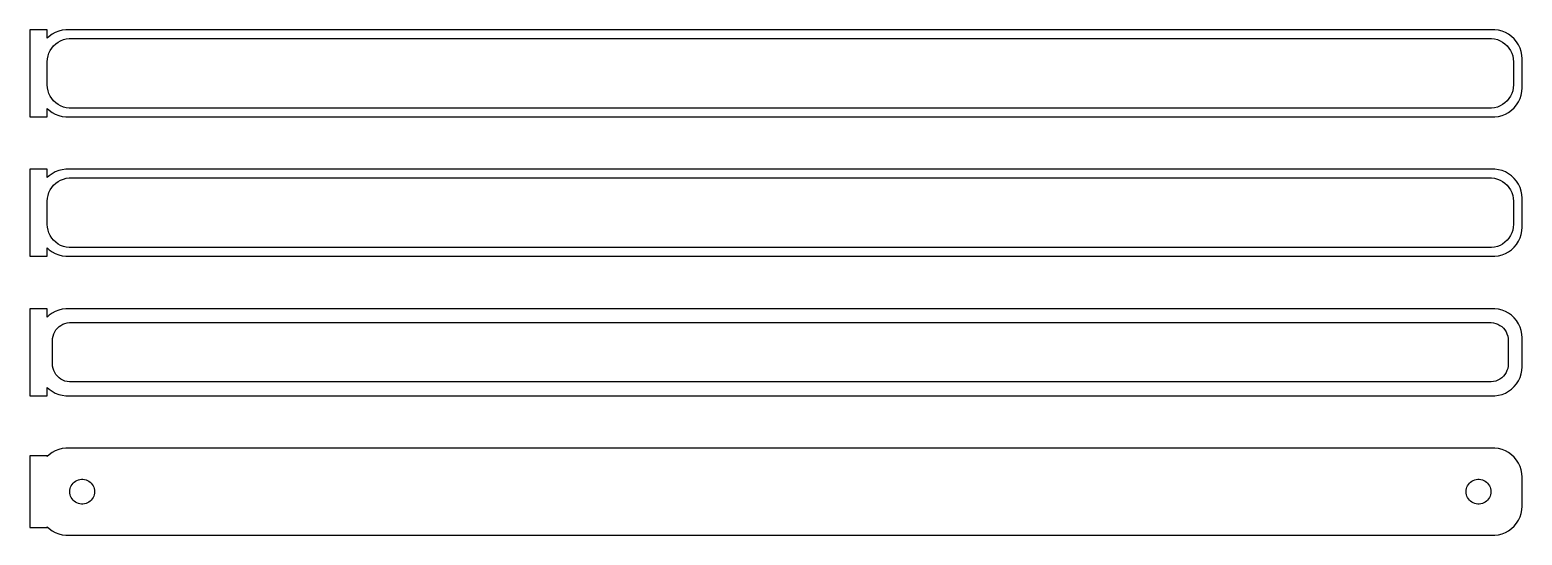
# Model space of a CAD drawing. Header units: metres. Extents: x -129 to 128, y 89 to 175.
import ezdxf

# ---------------------------------------------------------------- set-up
doc = ezdxf.new("R2010")
doc.units = ezdxf.units.M

msp = doc.modelspace()

# ---------------------------------------------------------------- linework, layer by layer
for p, q in [((-126, 175.49), (-129, 175.49)), ((-129, 175.49), (-129, 160.51)), ((-126, 174.059), (-126, 175.49)), ((-125.179, 174.722), (-125.687, 174.353)), ((-124.629, 175.024), (-125.179, 174.722)), ((-124.045, 175.255), (-124.629, 175.024)), ((-123.437, 175.411), (-124.045, 175.255)), ((-122.814, 175.49), (-123.437, 175.411)), ((122.814, 175.49), (-122.814, 175.49)), ((123.437, 175.411), (122.814, 175.49)), ((124.045, 175.255), (123.437, 175.411)), ((124.629, 175.024), (124.045, 175.255)), ((125.179, 174.722), (124.629, 175.024)), ((125.687, 174.353), (125.179, 174.722)), ((-125.687, 174.353), (-126, 174.059)), ((-125.719, 171.472), (-125.505, 171.927)), ((-125.505, 171.927), (-125.236, 172.351)), ((-125.236, 172.351), (-124.916, 172.738)), ((-124.916, 172.738), (-124.55, 173.082)), ((-124.55, 173.082), (-124.143, 173.377)), ((-124.143, 173.377), (-123.703, 173.619)), ((-123.703, 173.619), (-123.236, 173.804)), ((-123.236, 173.804), (-122.75, 173.929)), ((-122.75, 173.929), (-122.251, 173.992)), ((-122.251, 173.992), (122.251, 173.992)), ((122.251, 173.992), (122.75, 173.929)), ((122.75, 173.929), (123.236, 173.804)), ((123.236, 173.804), (123.703, 173.619)), ((123.703, 173.619), (124.143, 173.377)), ((124.143, 173.377), (124.55, 173.082)), ((124.55, 173.082), (124.916, 172.738)), ((124.916, 172.738), (125.236, 172.351)), ((125.236, 172.351), (125.505, 171.927)), ((125.505, 171.927), (125.719, 171.472)), ((126.145, 173.923), (125.687, 174.353)), ((126.545, 173.439), (126.145, 173.923)), ((126.882, 172.909), (126.545, 173.439)), ((127.149, 172.341), (126.882, 172.909)), ((127.343, 171.743), (127.149, 172.341)), ((-126, 170), (-125.968, 170.501)), ((-126, 166), (-126, 170)), ((-125.968, 170.501), (-125.874, 170.995)), ((-125.874, 170.995), (-125.719, 171.472)), ((125.719, 171.472), (125.874, 170.995)), ((125.874, 170.995), (125.968, 170.501)), ((125.968, 170.501), (126, 170)), ((126, 170), (126, 166)), ((127.461, 171.127), (127.343, 171.743)), ((127.5, 170.5), (127.461, 171.127)), ((127.5, 165.5), (127.5, 170.5)), ((-125.968, 165.499), (-126, 166)), ((-125.874, 165.005), (-125.968, 165.499)), ((-125.719, 164.528), (-125.874, 165.005)), ((-125.505, 164.073), (-125.719, 164.528)), ((125.719, 164.528), (125.505, 164.073)), ((125.874, 165.005), (125.719, 164.528)), ((125.968, 165.499), (125.874, 165.005)), ((126, 166), (125.968, 165.499)), ((127.149, 163.659), (127.343, 164.257)), ((127.343, 164.257), (127.461, 164.873)), ((127.461, 164.873), (127.5, 165.5)), ((-126, 161.941), (-125.687, 161.647)), ((-126, 160.51), (-126, 161.941)), ((-125.687, 161.647), (-125.179, 161.278)), ((-125.236, 163.649), (-125.505, 164.073)), ((-124.916, 163.262), (-125.236, 163.649)), ((-124.55, 162.918), (-124.916, 163.262)), ((-124.143, 162.623), (-124.55, 162.918)), ((-123.703, 162.381), (-124.143, 162.623)), ((-123.236, 162.196), (-123.703, 162.381)), ((-122.75, 162.071), (-123.236, 162.196)), ((-122.251, 162.008), (-122.75, 162.071)), ((122.251, 162.008), (-122.251, 162.008)), ((122.75, 162.071), (122.251, 162.008)), ((123.236, 162.196), (122.75, 162.071)), ((123.703, 162.381), (123.236, 162.196)), ((124.143, 162.623), (123.703, 162.381)), ((124.55, 162.918), (124.143, 162.623)), ((124.916, 163.262), (124.55, 162.918)), ((125.236, 163.649), (124.916, 163.262)), ((125.179, 161.278), (125.687, 161.647)), ((125.505, 164.073), (125.236, 163.649)), ((125.687, 161.647), (126.145, 162.077)), ((126.145, 162.077), (126.545, 162.561)), ((126.545, 162.561), (126.882, 163.091)), ((126.882, 163.091), (127.149, 163.659)), ((-129, 160.51), (-126, 160.51)), ((-125.179, 161.278), (-124.629, 160.976)), ((-124.629, 160.976), (-124.045, 160.745)), ((-124.045, 160.745), (-123.437, 160.589)), ((-123.437, 160.589), (-122.814, 160.51)), ((-122.814, 160.51), (122.814, 160.51)), ((122.814, 160.51), (123.437, 160.589)), ((123.437, 160.589), (124.045, 160.745)), ((124.045, 160.745), (124.629, 160.976)), ((124.629, 160.976), (125.179, 161.278)), ((-126, 151.49), (-129, 151.49)), ((-129, 151.49), (-129, 136.51)), ((-126, 150.059), (-126, 151.49)), ((-123.437, 151.411), (-124.045, 151.255)), ((-122.814, 151.49), (-123.437, 151.411)), ((122.814, 151.49), (-122.814, 151.49)), ((123.437, 151.411), (122.814, 151.49)), ((124.045, 151.255), (123.437, 151.411)), ((-125.687, 150.353), (-126, 150.059)), ((-125.179, 150.722), (-125.687, 150.353)), ((-124.629, 151.024), (-125.179, 150.722)), ((-124.916, 148.738), (-124.55, 149.082)), ((-124.045, 151.255), (-124.629, 151.024)), ((-124.55, 149.082), (-124.143, 149.377)), ((-124.143, 149.377), (-123.703, 149.619)), ((-123.703, 149.619), (-123.236, 149.804)), ((-123.236, 149.804), (-122.75, 149.929)), ((-122.75, 149.929), (-122.251, 149.992)), ((-122.251, 149.992), (122.251, 149.992)), ((122.251, 149.992), (122.75, 149.929)), ((122.75, 149.929), (123.236, 149.804)), ((123.236, 149.804), (123.703, 149.619)), ((123.703, 149.619), (124.143, 149.377)), ((124.629, 151.024), (124.045, 151.255)), ((124.143, 149.377), (124.55, 149.082)), ((124.55, 149.082), (124.916, 148.738)), ((125.179, 150.722), (124.629, 151.024)), ((125.687, 150.353), (125.179, 150.722)), ((126.145, 149.923), (125.687, 150.353)), ((126.545, 149.439), (126.145, 149.923)), ((126.882, 148.909), (126.545, 149.439)), ((127.149, 148.341), (126.882, 148.909)), ((-126, 146), (-125.968, 146.501)), ((-125.968, 146.501), (-125.874, 146.995)), ((-125.874, 146.995), (-125.719, 147.472)), ((-125.719, 147.472), (-125.505, 147.927)), ((-125.505, 147.927), (-125.236, 148.351)), ((-125.236, 148.351), (-124.916, 148.738)), ((124.916, 148.738), (125.236, 148.351)), ((125.236, 148.351), (125.505, 147.927)), ((125.505, 147.927), (125.719, 147.472)), ((125.719, 147.472), (125.874, 146.995)), ((125.874, 146.995), (125.968, 146.501)), ((125.968, 146.501), (126, 146)), ((127.343, 147.743), (127.149, 148.341)), ((127.461, 147.127), (127.343, 147.743)), ((127.5, 146.5), (127.461, 147.127)), ((127.5, 141.5), (127.5, 146.5)), ((-126, 142), (-126, 146)), ((126, 146), (126, 142)), ((-125.968, 141.499), (-126, 142)), ((-125.874, 141.005), (-125.968, 141.499)), ((125.968, 141.499), (125.874, 141.005)), ((126, 142), (125.968, 141.499)), ((127.461, 140.873), (127.5, 141.5)), ((-125.719, 140.528), (-125.874, 141.005)), ((-125.505, 140.073), (-125.719, 140.528)), ((-125.236, 139.649), (-125.505, 140.073)), ((-124.916, 139.262), (-125.236, 139.649)), ((-124.55, 138.918), (-124.916, 139.262)), ((-124.143, 138.623), (-124.55, 138.918)), ((-123.703, 138.381), (-124.143, 138.623)), ((124.143, 138.623), (123.703, 138.381)), ((124.55, 138.918), (124.143, 138.623)), ((124.916, 139.262), (124.55, 138.918)), ((125.236, 139.649), (124.916, 139.262)), ((125.505, 140.073), (125.236, 139.649)), ((125.719, 140.528), (125.505, 140.073)), ((125.874, 141.005), (125.719, 140.528)), ((126.145, 138.077), (126.545, 138.561)), ((126.545, 138.561), (126.882, 139.091)), ((126.882, 139.091), (127.149, 139.659)), ((127.149, 139.659), (127.343, 140.257)), ((127.343, 140.257), (127.461, 140.873)), ((-129, 136.51), (-126, 136.51)), ((-126, 137.941), (-125.687, 137.647)), ((-126, 136.51), (-126, 137.941)), ((-125.687, 137.647), (-125.179, 137.278)), ((-125.179, 137.278), (-124.629, 136.976)), ((-124.629, 136.976), (-124.045, 136.745)), ((-124.045, 136.745), (-123.437, 136.589)), ((-123.236, 138.196), (-123.703, 138.381)), ((-123.437, 136.589), (-122.814, 136.51)), ((-122.75, 138.071), (-123.236, 138.196)), ((-122.814, 136.51), (122.814, 136.51)), ((-122.251, 138.008), (-122.75, 138.071)), ((122.251, 138.008), (-122.251, 138.008)), ((122.75, 138.071), (122.251, 138.008)), ((123.236, 138.196), (122.75, 138.071)), ((122.814, 136.51), (123.437, 136.589)), ((123.703, 138.381), (123.236, 138.196)), ((123.437, 136.589), (124.045, 136.745)), ((124.045, 136.745), (124.629, 136.976)), ((124.629, 136.976), (125.179, 137.278)), ((125.179, 137.278), (125.687, 137.647)), ((125.687, 137.647), (126.145, 138.077)), ((-126, 127.479), (-129, 127.479)), ((-129, 127.479), (-129, 112.521)), ((-126, 126.059), (-126, 127.479)), ((-125.687, 126.353), (-126, 126.059)), ((-125.179, 126.722), (-125.687, 126.353)), ((-124.629, 127.024), (-125.179, 126.722)), ((-124.045, 127.255), (-124.629, 127.024)), ((-123.437, 127.411), (-124.045, 127.255)), ((-122.814, 127.49), (-123.437, 127.411)), ((122.814, 127.49), (-122.814, 127.49)), ((123.437, 127.411), (122.814, 127.49)), ((124.045, 127.255), (123.437, 127.411)), ((124.629, 127.024), (124.045, 127.255)), ((125.179, 126.722), (124.629, 127.024)), ((125.687, 126.353), (125.179, 126.722)), ((126.145, 125.923), (125.687, 126.353)), ((126.545, 125.439), (126.145, 125.923)), ((-125.015, 122.774), (-124.894, 123.146)), ((-124.894, 123.146), (-124.728, 123.5)), ((-124.728, 123.5), (-124.518, 123.83)), ((-124.518, 123.83), (-124.269, 124.131)), ((-124.269, 124.131), (-123.984, 124.399)), ((-123.984, 124.399), (-123.668, 124.628)), ((-123.668, 124.628), (-123.325, 124.817)), ((-123.325, 124.817), (-122.962, 124.961)), ((-122.962, 124.961), (-122.583, 125.058)), ((-122.583, 125.058), (-122.195, 125.107)), ((-122.195, 125.107), (122.195, 125.107)), ((122.195, 125.107), (122.583, 125.058)), ((122.583, 125.058), (122.962, 124.961)), ((122.962, 124.961), (123.325, 124.817)), ((123.325, 124.817), (123.668, 124.628)), ((123.668, 124.628), (123.984, 124.399)), ((123.984, 124.399), (124.269, 124.131)), ((124.269, 124.131), (124.518, 123.83)), ((124.518, 123.83), (124.728, 123.5)), ((124.728, 123.5), (124.894, 123.146)), ((124.894, 123.146), (125.015, 122.774)), ((126.882, 124.909), (126.545, 125.439)), ((127.149, 124.341), (126.882, 124.909)), ((127.343, 123.743), (127.149, 124.341)), ((127.461, 123.127), (127.343, 123.743)), ((127.5, 122.5), (127.461, 123.127)), ((-125.113, 122), (-125.088, 122.39)), ((-125.113, 118), (-125.113, 122)), ((-125.088, 122.39), (-125.015, 122.774)), ((125.015, 122.774), (125.088, 122.39)), ((125.088, 122.39), (125.113, 122)), ((125.113, 122), (125.113, 118)), ((127.5, 117.5), (127.5, 122.5)), ((-125.088, 117.61), (-125.113, 118)), ((125.113, 118), (125.088, 117.61)), ((-125.015, 117.226), (-125.088, 117.61)), ((-124.894, 116.854), (-125.015, 117.226)), ((-124.728, 116.5), (-124.894, 116.854)), ((-124.518, 116.17), (-124.728, 116.5)), ((-124.269, 115.869), (-124.518, 116.17)), ((-123.984, 115.601), (-124.269, 115.869)), ((-123.668, 115.372), (-123.984, 115.601)), ((123.984, 115.601), (123.668, 115.372)), ((124.269, 115.869), (123.984, 115.601)), ((124.518, 116.17), (124.269, 115.869)), ((124.728, 116.5), (124.518, 116.17)), ((124.894, 116.854), (124.728, 116.5)), ((125.015, 117.226), (124.894, 116.854)), ((125.088, 117.61), (125.015, 117.226)), ((126.882, 115.091), (127.149, 115.659)), ((127.149, 115.659), (127.343, 116.257)), ((127.343, 116.257), (127.461, 116.873)), ((127.461, 116.873), (127.5, 117.5)), ((-126, 112.521), (-126, 113.941)), ((-126, 113.941), (-125.687, 113.647)), ((-125.687, 113.647), (-125.179, 113.278)), ((-125.179, 113.278), (-124.629, 112.976)), ((-124.629, 112.976), (-124.045, 112.745)), ((-123.325, 115.183), (-123.668, 115.372)), ((-122.962, 115.039), (-123.325, 115.183)), ((-122.583, 114.942), (-122.962, 115.039)), ((-122.195, 114.893), (-122.583, 114.942)), ((122.195, 114.893), (-122.195, 114.893)), ((122.583, 114.942), (122.195, 114.893)), ((122.962, 115.039), (122.583, 114.942)), ((123.325, 115.183), (122.962, 115.039)), ((123.668, 115.372), (123.325, 115.183)), ((124.045, 112.745), (124.629, 112.976)), ((124.629, 112.976), (125.179, 113.278)), ((125.179, 113.278), (125.687, 113.647)), ((125.687, 113.647), (126.145, 114.077)), ((126.145, 114.077), (126.545, 114.561)), ((126.545, 114.561), (126.882, 115.091)), ((-129, 112.521), (-126, 112.521)), ((-124.045, 112.745), (-123.437, 112.589)), ((-123.437, 112.589), (-122.814, 112.51)), ((-122.814, 112.51), (122.814, 112.51)), ((122.814, 112.51), (123.437, 112.589)), ((123.437, 112.589), (124.045, 112.745)), ((-125.179, 102.722), (-125.687, 102.353)), ((-124.629, 103.024), (-125.179, 102.722)), ((-124.045, 103.255), (-124.629, 103.024)), ((-123.437, 103.411), (-124.045, 103.255)), ((-122.814, 103.49), (-123.437, 103.411)), ((122.814, 103.49), (-122.814, 103.49)), ((123.437, 103.411), (122.814, 103.49)), ((124.045, 103.255), (123.437, 103.411)), ((124.629, 103.024), (124.045, 103.255)), ((125.179, 102.722), (124.629, 103.024)), ((125.687, 102.353), (125.179, 102.722)), ((-126, 102.153), (-129, 102.153)), ((-129, 102.153), (-129, 89.8474)), ((-125.687, 102.353), (-126, 102.059)), ((-126, 102.059), (-126, 102.153)), ((126.145, 101.923), (125.687, 102.353)), ((126.545, 101.439), (126.145, 101.923)), ((126.882, 100.909), (126.545, 101.439)), ((127.149, 100.341), (126.882, 100.909)), ((127.343, 99.7434), (127.149, 100.341)), ((-121.557, 97.4617), (-121.361, 97.6453)), ((-121.361, 97.6453), (-121.144, 97.8029)), ((-121.144, 97.8029), (-120.909, 97.9321)), ((-120.909, 97.9321), (-120.66, 98.0308)), ((-120.66, 98.0308), (-120.4, 98.0975)), ((-120.4, 98.0975), (-120.134, 98.1311)), ((-120.134, 98.1311), (-119.866, 98.1311)), ((-119.866, 98.1311), (-119.6, 98.0975)), ((-119.6, 98.0975), (-119.34, 98.0308)), ((-119.34, 98.0308), (-119.091, 97.9321)), ((-119.091, 97.9321), (-118.856, 97.8029)), ((-118.856, 97.8029), (-118.639, 97.6453)), ((-118.639, 97.6453), (-118.443, 97.4617)), ((118.443, 97.4617), (118.639, 97.6453)), ((118.639, 97.6453), (118.856, 97.8029)), ((118.856, 97.8029), (119.091, 97.9321)), ((119.091, 97.9321), (119.34, 98.0308)), ((119.34, 98.0308), (119.6, 98.0975)), ((119.6, 98.0975), (119.866, 98.1311)), ((119.866, 98.1311), (120.134, 98.1311)), ((120.134, 98.1311), (120.4, 98.0975)), ((120.4, 98.0975), (120.66, 98.0308)), ((120.66, 98.0308), (120.909, 97.9321)), ((120.909, 97.9321), (121.144, 97.8029)), ((121.144, 97.8029), (121.361, 97.6453)), ((121.361, 97.6453), (121.557, 97.4617)), ((127.461, 99.1267), (127.343, 99.7434)), ((127.5, 98.5), (127.461, 99.1267)), ((127.5, 93.5), (127.5, 98.5)), ((-122.135, 96), (-122.118, 96.2676)), ((-122.118, 95.7324), (-122.135, 96)), ((-122.118, 96.2676), (-122.068, 96.531)), ((-122.068, 95.469), (-122.118, 95.7324)), ((-122.068, 96.531), (-121.985, 96.786)), ((-121.985, 95.214), (-122.068, 95.469)), ((-121.985, 96.786), (-121.871, 97.0287)), ((-121.871, 94.9713), (-121.985, 95.214)), ((-121.871, 97.0287), (-121.727, 97.2551)), ((-121.727, 94.7449), (-121.871, 94.9713)), ((-121.727, 97.2551), (-121.557, 97.4617)), ((-118.443, 97.4617), (-118.273, 97.2551)), ((-118.273, 97.2551), (-118.129, 97.0287)), ((-118.129, 94.9713), (-118.273, 94.7449)), ((-118.129, 97.0287), (-118.015, 96.786)), ((-118.015, 95.214), (-118.129, 94.9713)), ((-118.015, 96.786), (-117.932, 96.531)), ((-117.932, 95.469), (-118.015, 95.214)), ((-117.932, 96.531), (-117.882, 96.2676)), ((-117.882, 95.7324), (-117.932, 95.469)), ((-117.882, 96.2676), (-117.865, 96)), ((-117.865, 96), (-117.882, 95.7324)), ((117.865, 96), (117.882, 96.2676)), ((117.882, 95.7324), (117.865, 96)), ((117.882, 96.2676), (117.932, 96.531)), ((117.932, 95.469), (117.882, 95.7324)), ((117.932, 96.531), (118.015, 96.786)), ((118.015, 95.214), (117.932, 95.469)), ((118.015, 96.786), (118.129, 97.0287)), ((118.129, 94.9713), (118.015, 95.214)), ((118.129, 97.0287), (118.273, 97.2551)), ((118.273, 94.7449), (118.129, 94.9713)), ((118.273, 97.2551), (118.443, 97.4617)), ((121.557, 97.4617), (121.727, 97.2551)), ((121.727, 97.2551), (121.871, 97.0287)), ((121.871, 94.9713), (121.727, 94.7449)), ((121.871, 97.0287), (121.985, 96.786)), ((121.985, 95.214), (121.871, 94.9713)), ((121.985, 96.786), (122.068, 96.531)), ((122.068, 95.469), (121.985, 95.214)), ((122.068, 96.531), (122.118, 96.2676)), ((122.118, 95.7324), (122.068, 95.469)), ((122.118, 96.2676), (122.135, 96)), ((122.135, 96), (122.118, 95.7324)), ((-121.557, 94.5383), (-121.727, 94.7449)), ((-121.361, 94.3547), (-121.557, 94.5383)), ((-121.144, 94.1971), (-121.361, 94.3547)), ((-120.909, 94.0679), (-121.144, 94.1971)), ((-120.66, 93.9692), (-120.909, 94.0679)), ((-120.4, 93.9025), (-120.66, 93.9692)), ((-120.134, 93.8689), (-120.4, 93.9025)), ((-119.866, 93.8689), (-120.134, 93.8689)), ((-119.6, 93.9025), (-119.866, 93.8689)), ((-119.34, 93.9692), (-119.6, 93.9025)), ((-119.091, 94.0679), (-119.34, 93.9692)), ((-118.856, 94.1971), (-119.091, 94.0679)), ((-118.639, 94.3547), (-118.856, 94.1971)), ((-118.443, 94.5383), (-118.639, 94.3547)), ((-118.273, 94.7449), (-118.443, 94.5383)), ((118.443, 94.5383), (118.273, 94.7449)), ((118.639, 94.3547), (118.443, 94.5383)), ((118.856, 94.1971), (118.639, 94.3547)), ((119.091, 94.0679), (118.856, 94.1971)), ((119.34, 93.9692), (119.091, 94.0679)), ((119.6, 93.9025), (119.34, 93.9692)), ((119.866, 93.8689), (119.6, 93.9025)), ((120.134, 93.8689), (119.866, 93.8689)), ((120.4, 93.9025), (120.134, 93.8689)), ((120.66, 93.9692), (120.4, 93.9025)), ((120.909, 94.0679), (120.66, 93.9692)), ((121.144, 94.1971), (120.909, 94.0679)), ((121.361, 94.3547), (121.144, 94.1971)), ((121.557, 94.5383), (121.361, 94.3547)), ((121.727, 94.7449), (121.557, 94.5383)), ((127.343, 92.2566), (127.461, 92.8733)), ((127.461, 92.8733), (127.5, 93.5)), ((-129, 89.8474), (-126, 89.8474)), ((-126, 89.8474), (-126, 89.9413)), ((-126, 89.9413), (-125.687, 89.6474)), ((125.687, 89.6474), (126.145, 90.0773)), ((126.145, 90.0773), (126.545, 90.5611)), ((126.545, 90.5611), (126.882, 91.0912)), ((126.882, 91.0912), (127.149, 91.6594)), ((127.149, 91.6594), (127.343, 92.2566)), ((-125.687, 89.6474), (-125.179, 89.2784)), ((-125.179, 89.2784), (-124.629, 88.9759)), ((-124.629, 88.9759), (-124.045, 88.7447)), ((-124.045, 88.7447), (-123.437, 88.5886)), ((-123.437, 88.5886), (-122.814, 88.5099)), ((-122.814, 88.5099), (122.814, 88.5099)), ((122.814, 88.5099), (123.437, 88.5886)), ((123.437, 88.5886), (124.045, 88.7447)), ((124.045, 88.7447), (124.629, 88.9759)), ((124.629, 88.9759), (125.179, 89.2784)), ((125.179, 89.2784), (125.687, 89.6474))]:
    msp.add_line(p, q)

doc.saveas('drawing.dxf')
